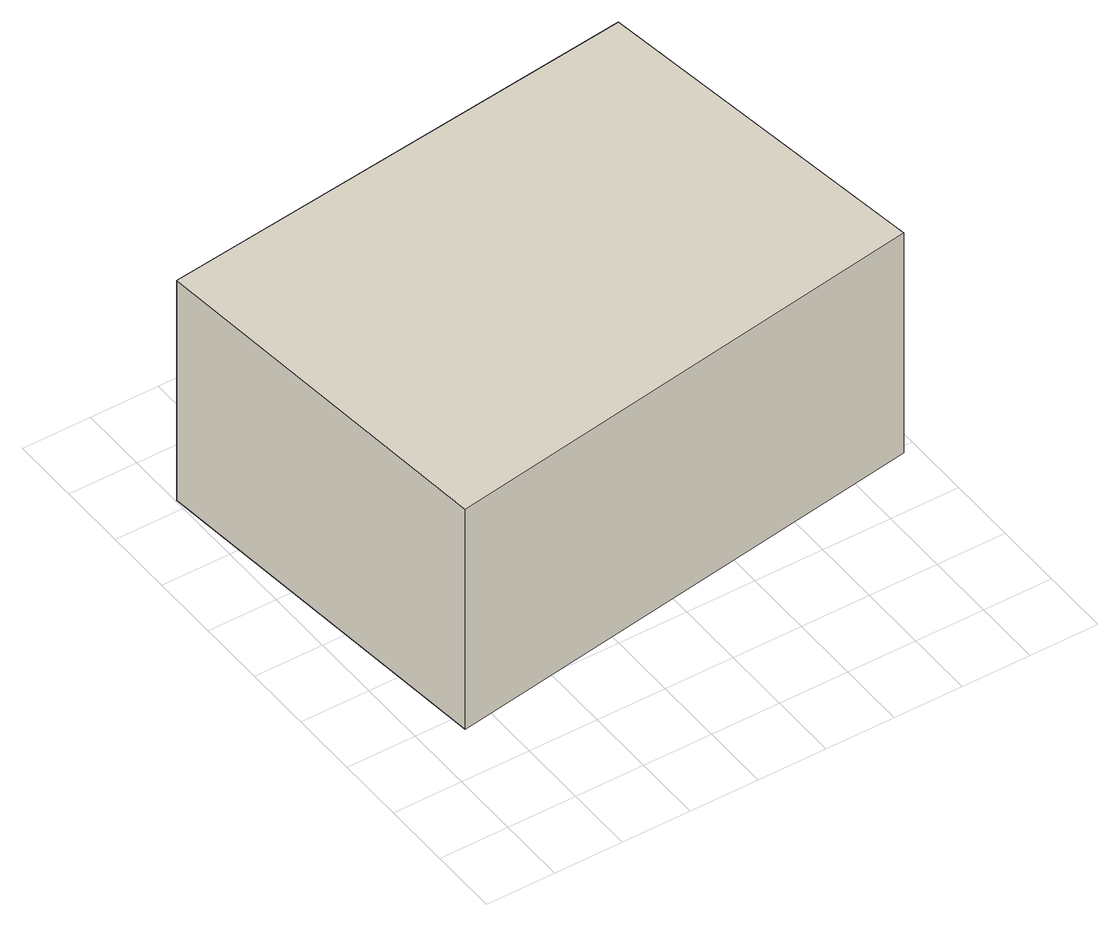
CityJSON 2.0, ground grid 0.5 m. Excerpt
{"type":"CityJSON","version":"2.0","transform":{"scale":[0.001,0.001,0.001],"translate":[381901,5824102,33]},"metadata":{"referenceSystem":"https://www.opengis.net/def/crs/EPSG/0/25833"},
"CityObjects":{
"building1":{"type":"Building","attributes":{"Gemeindeschluessel":"11000012","BezugspunktDach":"2200","function":"31001_2430","measuredHeight":1.8,"storeysAboveGround":1},"address":[{"country":"Germany","locality":"Berlin","thoroughfareNumber":"1 (53)","thoroughfareName":"Flughafen Tegel"}],"geometry":[{"type":"Solid","lod":"1","boundaries":[[[[0,1,2,3]],[[4,5,6,7]],[[4,7,3,2]],[[5,4,2,1]],[[6,5,1,0]],[[7,6,0,3]]]]}]}
},
"vertices":[
[289,879,2370],[3903,1448,2370],[3547,4003,2370],[11,3583,2370],[3547,4003,567],[3903,1448,567],[289,879,567],[11,3583,567]
]}
